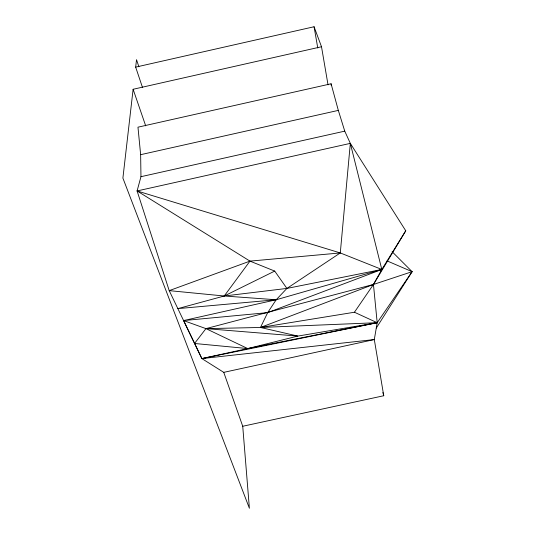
<?xml version="1.0" encoding="UTF-8"?>
<svg xmlns="http://www.w3.org/2000/svg" width="535" height="535" viewBox="0 0 535 535"><rect width="100%" height="100%" fill="white"/><g stroke="black" fill="none" stroke-linecap="round" stroke-linejoin="round"><path stroke-width="0.8" d="M350.325 143.373L381.809 269.459L286.914 288.425L274.716 271.084L249.965 261.12L137.094 190.948L350.325 143.373L405.751 230.786L381.809 269.459L373.45 284.466L377.188 322.699L374.306 339.558L201.862 358.584L183.592 320.565L205.942 328.624L260.471 327.474L267.681 312.641L276.194 299.76L286.914 288.425L340.287 252.941L350.325 143.373L344.754 131.149L338.327 110.391L331.085 83.781L137.97 127.183L140.645 154.682L140.959 176.69L137.094 190.948L169.207 290.632L201.862 358.584L223.757 372.36L242.729 426.261L249.39 508.25L122.896 178.095L133.115 89.278L321.508 46.746L328.035 84.878M142.524 87.573L135.669 67.129L136.525 59.673L138.893 66.808M392.128 251.704L412.104 271.68L377.188 322.699L297.834 336.087L260.471 327.474L354.431 312.239L373.45 284.466L405.751 230.786M376.265 328.102L412.104 271.68L387.086 260.893M340.287 252.941L249.965 261.12L224.232 296.002L177.854 308.621L276.194 299.76L381.809 269.459L340.287 252.941L137.094 190.948M194.439 343.597L205.942 328.624L373.45 284.466L412.104 271.68M274.716 271.084L224.232 296.002L169.207 290.632L249.965 261.12M373.45 284.466L260.471 327.474L377.188 322.699L354.431 312.239M381.809 269.459L267.681 312.641L183.592 320.565L276.194 299.76L224.232 296.002L286.914 288.425M247.725 348.566L297.834 336.087L205.942 328.624L247.725 348.566L377.188 322.699L201.862 358.584L247.725 348.566L194.606 343.483M135.669 67.129L314.065 26.75L321.508 46.746M140.645 154.682L338.327 110.391M140.959 176.69L344.754 131.149M223.757 372.36L374.306 339.558L383.755 395.739L242.729 426.261M133.115 89.278L145.701 125.859M382.859 392.516L383.755 395.739M314.065 26.75L317.77 48.003M331.085 83.781L331.232 85.386"/></g></svg>
